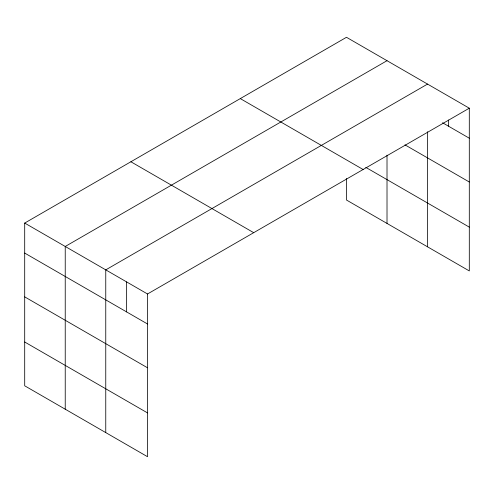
<?xml version="1.0" encoding="UTF-8"?>
<svg xmlns="http://www.w3.org/2000/svg" width="494" height="494" viewBox="0 0 494 494"><rect width="100%" height="100%" fill="white"/><g stroke="black" fill="none" stroke-linecap="round" stroke-linejoin="round"><path stroke-width="0.74" d="M427.545 131.768L427.545 246.821M346.479 178.507L346.479 200.021L469.3 270.928L469.3 108.198L346.479 37.291L24.7 223.072L24.7 385.802L147.521 456.709L147.521 293.979L24.7 223.072M387.012 60.694L65.233 246.469L65.233 409.199M427.545 84.091L105.759 269.872L105.759 432.602M147.521 293.979L469.3 108.198M442.55 122.759L469.3 138.203M404.95 144.853L469.3 182.002M365.751 167.349L469.3 227.129M240.294 98.596L363.115 169.51M130.885 161.766L253.706 232.674M24.7 253.076L147.521 323.984M24.7 296.875L147.521 367.783M24.7 342.002L147.521 412.91M448.422 119.999L448.422 126.149M387.012 155.147L387.012 223.418M126.637 281.926L126.637 311.93"/></g></svg>
